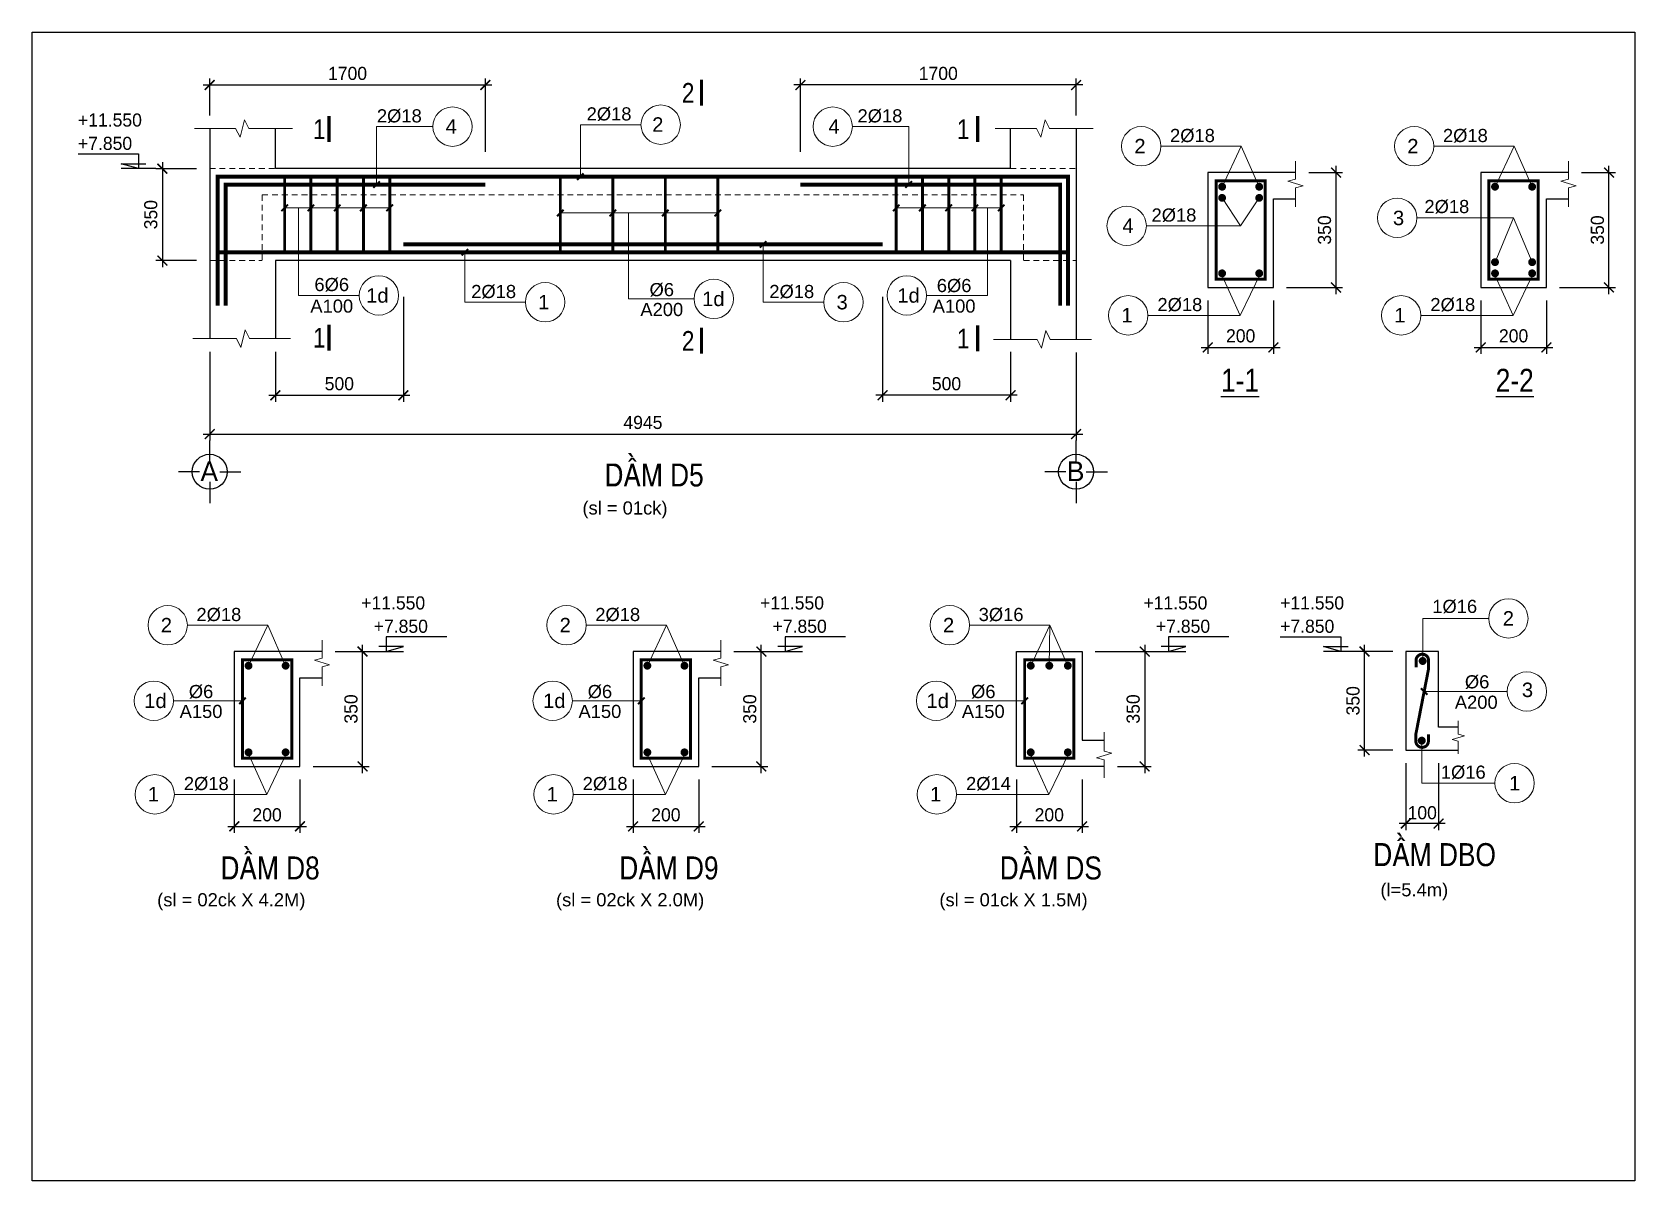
# Model space of a CAD drawing. Header units: millimetres. Extents: x -559287 to -299624, y 2351330 to 2655682.
# Drawn here: x -479431 to -455010, y 2451783 to 2469281 of the extents above; entities that cross this region are included whole.
import ezdxf
from ezdxf.enums import TextEntityAlignment as Align

# ---------------------------------------------------------------- set-up
doc = ezdxf.new("R2010")
doc.units = ezdxf.units.MM
doc.header["$LTSCALE"] = 10
doc.linetypes.add('HIDDEN', pattern=[0.3, 0.175, -0.125])
doc.linetypes.add('HIDDENX2', pattern=[0.75, 0.5, -0.25])
doc.layers.get('0').update_dxf_attribs({"lineweight": 20})
doc.layers.get('Defpoints').update_dxf_attribs({"lineweight": 20})
for name, color, linetype, lineweight in [('Dim', 251, 'Continuous', 15), ('Net khuat', 76, 'HIDDENX2', 15), ('Net manh', 8, 'Continuous', 13), ('Net thay', 4, 'Continuous', 25), ('Text', 54, 'Continuous', 25), ('Thep dai', 2, 'Continuous', 50), ('Thep doc', 140, 'Continuous', 60), ('Tuong', 1, 'Continuous', 30)]:
    doc.layers.add(name, color=color, linetype=linetype, lineweight=lineweight)
doc.layers.add('ththep', color=3, linetype='Continuous')
doc.styles.add('HELVE', font='VHAVAN.TTF', dxfattribs={"height": 800})
doc.styles.add('IN-NHO', font='VHELVEN.TTF', dxfattribs={"height": 200})
doc.styles.add('NGHIA5', font='arial_0.ttf', dxfattribs={"height": 180})
doc.styles.get("Standard").update_dxf_attribs({"font": 'nghia5.shx', "height": 200})
doc.styles.add('STYLE1-S1', font='VHARIALN.TTF')
doc.dimstyles.new('dim20', dxfattribs={"dimscale": 100, "dimtxt": 200, "dimasz": 1.5, "dimexe": 1, "dimexo": 2, "dimgap": 0.75, "dimtad": 1, "dimdec": 0, "dimlfac": 0.2, "dimzin": 0, "dimdsep": 46, "dimtxsty": 'Standard', "dimblk1": 'ARCHTICK', "dimblk2": 'ARCHTICK', "dimsah": 1, "dimcen": 0.09, "dimdle": 1, "dimclrd": 256, "dimclre": 256, "dimclrt": 54, "dimadec": 0, "dimazin": 0, "dimtfac": 1, "dimtdec": 0, "dimtofl": 0, "dimtmove": 2, "dimatfit": 3, "dimfxl": 0, "dimtolj": 1, "dimtzin": 0, "dimarcsym": 0})
doc.dimstyles.new('dim25', dxfattribs={"dimscale": 100, "dimtxt": 200, "dimasz": 1.5, "dimexe": 1, "dimexo": 2, "dimgap": 0.75, "dimtad": 1, "dimdec": 0, "dimlfac": 0.25, "dimzin": 0, "dimdsep": 46, "dimtxsty": 'Standard', "dimblk1": 'ARCHTICK', "dimblk2": 'ARCHTICK', "dimsah": 1, "dimcen": 0.09, "dimdle": 1, "dimclrd": 256, "dimclre": 256, "dimclrt": 54, "dimadec": 0, "dimazin": 0, "dimtfac": 1, "dimtdec": 0, "dimtofl": 0, "dimtmove": 2, "dimatfit": 3, "dimfxl": 0, "dimtolj": 1, "dimtzin": 0, "dimarcsym": 0})

# ---------------------------------------------------------------- blocks, each defined once
blk = doc.blocks.new('_ARCHTICK')
at = {"color": 0, "linetype": 'ByBlock', "const_width": 0.15}
blk.add_lwpolyline([(-0.5, -0.5), (0.5, 0.5)], dxfattribs=at)
blk = doc.blocks.new('*D397')
at = {"layer": 'Defpoints', "color": 0, "ltscale": 10, "transparency": 16777216}
for p in [(-476724, 2464612), (-463524, 2464600), (-463524, 2463159)]:
    blk.add_point(p, dxfattribs=at)
at = {"layer": 'Dim', "lineweight": -2, "ltscale": 10, "transparency": 16777216}
for p, q in [((-476724, 2464412), (-476724, 2463059)), ((-463524, 2464400), (-463524, 2463059)), ((-476824, 2463159), (-463424, 2463159))]:
    blk.add_line(p, q, dxfattribs=at)
at = {"layer": 'Dim', "lineweight": -2, "ltscale": 10, "transparency": 16777216, "xscale": 150, "yscale": 150, "zscale": 150, "rotation": 180}
blk.add_blockref('_ARCHTICK', (-476724, 2463159), dxfattribs=at)
at = {"layer": 'Dim', "lineweight": -2, "ltscale": 10, "transparency": 16777216, "xscale": 150, "yscale": 150, "zscale": 150}
blk.add_blockref('_ARCHTICK', (-463524, 2463159), dxfattribs=at)
at = {"layer": 'Dim', "color": 54, "ltscale": 10, "transparency": 16777216, "insert": (-470124, 2463334), "char_height": 200, "attachment_point": 5}
blk.add_mtext('\\A1;4945', dxfattribs=at)
blk = doc.blocks.new('*D398')
at = {"layer": 'Defpoints', "color": 0, "ltscale": 3, "transparency": 16777216}
for p in [(-467724, 2468475), (-463524, 2467812), (-467724, 2467258)]:
    blk.add_point(p, dxfattribs=at)
at = {"layer": 'Dim', "lineweight": -2, "ltscale": 3, "transparency": 16777216}
for p, q in [((-463424, 2468475), (-467824, 2468475)), ((-467724, 2467458), (-467724, 2468575)), ((-463524, 2468012), (-463524, 2468575))]:
    blk.add_line(p, q, dxfattribs=at)
at = {"layer": 'Dim', "lineweight": -2, "ltscale": 3, "transparency": 16777216, "xscale": 150, "yscale": 150, "zscale": 150, "rotation": 180}
blk.add_blockref('_ARCHTICK', (-467724, 2468475), dxfattribs=at)
at = {"layer": 'Dim', "lineweight": -2, "ltscale": 3, "transparency": 16777216, "xscale": 150, "yscale": 150, "zscale": 150}
blk.add_blockref('_ARCHTICK', (-463524, 2468475), dxfattribs=at)
at = {"layer": 'Dim', "color": 54, "ltscale": 3, "transparency": 16777216, "insert": (-465624, 2468650), "char_height": 200, "attachment_point": 5}
blk.add_mtext('\\A1;1700', dxfattribs=at)
blk = doc.blocks.new('*D399')
at = {"layer": 'Defpoints', "color": 0, "ltscale": 10, "transparency": 16777216}
for p in [(-473774, 2465449), (-475724, 2464612), (-473774, 2463749)]:
    blk.add_point(p, dxfattribs=at)
at = {"layer": 'Dim', "lineweight": -2, "ltscale": 10, "transparency": 16777216}
for p, q in [((-473774, 2465249), (-473774, 2463649)), ((-475724, 2464412), (-475724, 2463649)), ((-475824, 2463749), (-473674, 2463749))]:
    blk.add_line(p, q, dxfattribs=at)
at = {"layer": 'Dim', "lineweight": -2, "ltscale": 10, "transparency": 16777216, "xscale": 150, "yscale": 150, "zscale": 150, "rotation": 180}
blk.add_blockref('_ARCHTICK', (-475724, 2463749), dxfattribs=at)
at = {"layer": 'Dim', "lineweight": -2, "ltscale": 10, "transparency": 16777216, "xscale": 150, "yscale": 150, "zscale": 150}
blk.add_blockref('_ARCHTICK', (-473774, 2463749), dxfattribs=at)
at = {"layer": 'Dim', "color": 54, "ltscale": 10, "transparency": 16777216, "insert": (-474749, 2463924), "char_height": 200, "attachment_point": 5}
blk.add_mtext('\\A1;500', dxfattribs=at)
blk = doc.blocks.new('truc ngang-helve')
for points in [[(0, -4.8), (0, 0)], [(-2.33, -7.13), (-7.13, -7.13)], [(2.33, -7.13), (7.13, -7.13)], [(0, -9.45), (0, -14.26)]]:
    blk.add_lwpolyline(points)
blk.add_circle((0, -7.13), 4)
at = {"style": 'HELVE'}
blk.add_attdef('A', text='', height=4.5, dxfattribs=at).set_placement((0.03, -7.01), align=Align.MIDDLE_CENTER)
blk = doc.blocks.new('*D400')
at = {"layer": 'Defpoints', "color": 0, "ltscale": 10, "transparency": 16777216}
for p in [(-466474, 2465449), (-464524, 2464612), (-466474, 2463749)]:
    blk.add_point(p, dxfattribs=at)
at = {"layer": 'Dim', "lineweight": -2, "ltscale": 10, "transparency": 16777216}
for p, q in [((-466474, 2465249), (-466474, 2463649)), ((-464524, 2464412), (-464524, 2463649)), ((-464424, 2463749), (-466574, 2463749))]:
    blk.add_line(p, q, dxfattribs=at)
at = {"layer": 'Dim', "lineweight": -2, "ltscale": 10, "transparency": 16777216, "xscale": 150, "yscale": 150, "zscale": 150, "rotation": 180}
blk.add_blockref('_ARCHTICK', (-466474, 2463749), dxfattribs=at)
at = {"layer": 'Dim', "lineweight": -2, "ltscale": 10, "transparency": 16777216, "xscale": 150, "yscale": 150, "zscale": 150}
blk.add_blockref('_ARCHTICK', (-464524, 2463749), dxfattribs=at)
at = {"layer": 'Dim', "color": 54, "ltscale": 10, "transparency": 16777216, "insert": (-465499, 2463924), "char_height": 200, "attachment_point": 5}
blk.add_mtext('\\A1;500', dxfattribs=at)
blk = doc.blocks.new('*D401')
at = {"layer": 'Defpoints', "color": 0, "ltscale": 3, "transparency": 16777216}
for p in [(-476724, 2467200), (-477446, 2465800), (-476724, 2465800)]:
    blk.add_point(p, dxfattribs=at)
at = {"layer": 'Dim', "lineweight": -2, "ltscale": 3, "transparency": 16777216}
for p, q in [((-477446, 2467300), (-477446, 2465700)), ((-476924, 2467200), (-477546, 2467200)), ((-476924, 2465800), (-477546, 2465800))]:
    blk.add_line(p, q, dxfattribs=at)
at = {"layer": 'Dim', "lineweight": -2, "ltscale": 3, "transparency": 16777216, "xscale": 150, "yscale": 150, "zscale": 150}
for p, rotation in [((-477446, 2467200), 90), ((-477446, 2465800), 270)]:
    blk.add_blockref('_ARCHTICK', p, dxfattribs=dict(at, rotation=rotation))
at = {"layer": 'Dim', "color": 54, "ltscale": 3, "transparency": 16777216, "insert": (-477621, 2466500), "char_height": 200, "attachment_point": 5, "rotation": 90}
blk.add_mtext('\\A1;350', dxfattribs=at)
blk = doc.blocks.new('*D402')
at = {"layer": 'Defpoints', "color": 0, "ltscale": 3, "transparency": 16777216}
for p in [(-472524, 2468475), (-476724, 2467812), (-472524, 2467258)]:
    blk.add_point(p, dxfattribs=at)
at = {"layer": 'Dim', "lineweight": -2, "ltscale": 3, "transparency": 16777216}
for p, q in [((-476824, 2468475), (-472424, 2468475)), ((-476724, 2468012), (-476724, 2468575)), ((-472524, 2467458), (-472524, 2468575))]:
    blk.add_line(p, q, dxfattribs=at)
at = {"layer": 'Dim', "lineweight": -2, "ltscale": 3, "transparency": 16777216, "xscale": 150, "yscale": 150, "zscale": 150, "rotation": 180}
blk.add_blockref('_ARCHTICK', (-476724, 2468475), dxfattribs=at)
at = {"layer": 'Dim', "lineweight": -2, "ltscale": 3, "transparency": 16777216, "xscale": 150, "yscale": 150, "zscale": 150}
blk.add_blockref('_ARCHTICK', (-472524, 2468475), dxfattribs=at)
at = {"layer": 'Dim', "color": 54, "ltscale": 3, "transparency": 16777216, "insert": (-474624, 2468650), "char_height": 200, "attachment_point": 5}
blk.add_mtext('\\A1;1700', dxfattribs=at)
blk = doc.blocks.new('*D403')
at = {"layer": 'Defpoints', "color": 0, "transparency": 16777216}
for p in [(-461517, 2465391), (-460517, 2465391), (-460517, 2464478)]:
    blk.add_point(p, dxfattribs=at)
at = {"layer": 'Dim', "lineweight": -2, "transparency": 16777216}
for p, q in [((-461517, 2465191), (-461517, 2464378)), ((-460517, 2465191), (-460517, 2464378)), ((-461617, 2464478), (-460417, 2464478))]:
    blk.add_line(p, q, dxfattribs=at)
at = {"layer": 'Dim', "lineweight": -2, "transparency": 16777216, "xscale": 150, "yscale": 150, "zscale": 150, "rotation": 180}
blk.add_blockref('_ARCHTICK', (-461517, 2464478), dxfattribs=at)
at = {"layer": 'Dim', "lineweight": -2, "transparency": 16777216, "xscale": 150, "yscale": 150, "zscale": 150}
blk.add_blockref('_ARCHTICK', (-460517, 2464478), dxfattribs=at)
at = {"layer": 'Dim', "color": 54, "transparency": 16777216, "insert": (-461017, 2464653), "char_height": 200, "attachment_point": 5}
blk.add_mtext('\\A1;200', dxfattribs=at)
blk = doc.blocks.new('*D404')
at = {"layer": 'Defpoints', "color": 0, "transparency": 16777216}
for p in [(-460180, 2467141), (-459564, 2467141), (-460517, 2465391)]:
    blk.add_point(p, dxfattribs=at)
at = {"layer": 'Dim', "lineweight": -2, "transparency": 16777216}
for p, q in [((-459564, 2465291), (-459564, 2467241)), ((-459980, 2467141), (-459464, 2467141)), ((-460317, 2465391), (-459464, 2465391))]:
    blk.add_line(p, q, dxfattribs=at)
at = {"layer": 'Dim', "lineweight": -2, "transparency": 16777216, "xscale": 150, "yscale": 150, "zscale": 150}
for p, rotation in [((-459564, 2467141), 90), ((-459564, 2465391), 270)]:
    blk.add_blockref('_ARCHTICK', p, dxfattribs=dict(at, rotation=rotation))
at = {"layer": 'Dim', "color": 54, "transparency": 16777216, "insert": (-459739, 2466266), "char_height": 200, "attachment_point": 5, "rotation": 90}
blk.add_mtext('\\A1;350', dxfattribs=at)
blk = doc.blocks.new('*D405')
at = {"layer": 'Defpoints', "color": 0, "transparency": 16777216}
for p in [(-457359, 2465391), (-456359, 2465391), (-456359, 2464478)]:
    blk.add_point(p, dxfattribs=at)
at = {"layer": 'Dim', "lineweight": -2, "transparency": 16777216}
for p, q in [((-457359, 2465191), (-457359, 2464378)), ((-456359, 2465191), (-456359, 2464378)), ((-457459, 2464478), (-456259, 2464478))]:
    blk.add_line(p, q, dxfattribs=at)
at = {"layer": 'Dim', "lineweight": -2, "transparency": 16777216, "xscale": 150, "yscale": 150, "zscale": 150, "rotation": 180}
blk.add_blockref('_ARCHTICK', (-457359, 2464478), dxfattribs=at)
at = {"layer": 'Dim', "lineweight": -2, "transparency": 16777216, "xscale": 150, "yscale": 150, "zscale": 150}
blk.add_blockref('_ARCHTICK', (-456359, 2464478), dxfattribs=at)
at = {"layer": 'Dim', "color": 54, "transparency": 16777216, "insert": (-456859, 2464653), "char_height": 200, "attachment_point": 5}
blk.add_mtext('\\A1;200', dxfattribs=at)
blk = doc.blocks.new('*D406')
at = {"layer": 'Defpoints', "color": 0, "transparency": 16777216}
for p in [(-456022, 2467141), (-455406, 2467141), (-456359, 2465391)]:
    blk.add_point(p, dxfattribs=at)
at = {"layer": 'Dim', "lineweight": -2, "transparency": 16777216}
for p, q in [((-455406, 2465291), (-455406, 2467241)), ((-455822, 2467141), (-455306, 2467141)), ((-456159, 2465391), (-455306, 2465391))]:
    blk.add_line(p, q, dxfattribs=at)
at = {"layer": 'Dim', "lineweight": -2, "transparency": 16777216, "xscale": 150, "yscale": 150, "zscale": 150}
for p, rotation in [((-455406, 2467141), 90), ((-455406, 2465391), 270)]:
    blk.add_blockref('_ARCHTICK', p, dxfattribs=dict(at, rotation=rotation))
at = {"layer": 'Dim', "color": 54, "transparency": 16777216, "insert": (-455581, 2466266), "char_height": 200, "attachment_point": 5, "rotation": 90}
blk.add_mtext('\\A1;350', dxfattribs=at)
blk = doc.blocks.new('*D324')
at = {"layer": 'Defpoints', "color": 0, "transparency": 16777216}
for p in [(-476350, 2458096), (-475350, 2458096), (-475350, 2457183)]:
    blk.add_point(p, dxfattribs=at)
at = {"layer": 'Dim', "lineweight": -2, "transparency": 16777216}
for p, q in [((-476350, 2457896), (-476350, 2457083)), ((-475350, 2457896), (-475350, 2457083)), ((-476450, 2457183), (-475250, 2457183))]:
    blk.add_line(p, q, dxfattribs=at)
at = {"layer": 'Dim', "lineweight": -2, "transparency": 16777216, "xscale": 150, "yscale": 150, "zscale": 150, "rotation": 180}
blk.add_blockref('_ARCHTICK', (-476350, 2457183), dxfattribs=at)
at = {"layer": 'Dim', "lineweight": -2, "transparency": 16777216, "xscale": 150, "yscale": 150, "zscale": 150}
blk.add_blockref('_ARCHTICK', (-475350, 2457183), dxfattribs=at)
at = {"layer": 'Dim', "color": 54, "transparency": 16777216, "insert": (-475850, 2457358), "char_height": 200, "attachment_point": 5}
blk.add_mtext('\\A1;200', dxfattribs=at)
blk = doc.blocks.new('*D325')
at = {"layer": 'Defpoints', "color": 0, "transparency": 16777216}
for p in [(-475013, 2459846), (-474396, 2459846), (-475350, 2458096)]:
    blk.add_point(p, dxfattribs=at)
at = {"layer": 'Dim', "lineweight": -2, "transparency": 16777216}
for p, q in [((-474396, 2457996), (-474396, 2459946)), ((-474813, 2459846), (-474296, 2459846)), ((-475150, 2458096), (-474296, 2458096))]:
    blk.add_line(p, q, dxfattribs=at)
at = {"layer": 'Dim', "lineweight": -2, "transparency": 16777216, "xscale": 150, "yscale": 150, "zscale": 150}
for p, rotation in [((-474396, 2459846), 90), ((-474396, 2458096), 270)]:
    blk.add_blockref('_ARCHTICK', p, dxfattribs=dict(at, rotation=rotation))
at = {"layer": 'Dim', "color": 54, "transparency": 16777216, "insert": (-474571, 2458971), "char_height": 200, "attachment_point": 5, "rotation": 90}
blk.add_mtext('\\A1;350', dxfattribs=at)
blk = doc.blocks.new('*D326')
at = {"layer": 'Defpoints', "color": 0, "transparency": 16777216}
for p in [(-470274, 2458096), (-469274, 2458096), (-469274, 2457183)]:
    blk.add_point(p, dxfattribs=at)
at = {"layer": 'Dim', "lineweight": -2, "transparency": 16777216}
for p, q in [((-470274, 2457896), (-470274, 2457083)), ((-469274, 2457896), (-469274, 2457083)), ((-470374, 2457183), (-469174, 2457183))]:
    blk.add_line(p, q, dxfattribs=at)
at = {"layer": 'Dim', "lineweight": -2, "transparency": 16777216, "xscale": 150, "yscale": 150, "zscale": 150, "rotation": 180}
blk.add_blockref('_ARCHTICK', (-470274, 2457183), dxfattribs=at)
at = {"layer": 'Dim', "lineweight": -2, "transparency": 16777216, "xscale": 150, "yscale": 150, "zscale": 150}
blk.add_blockref('_ARCHTICK', (-469274, 2457183), dxfattribs=at)
at = {"layer": 'Dim', "color": 54, "transparency": 16777216, "insert": (-469774, 2457358), "char_height": 200, "attachment_point": 5}
blk.add_mtext('\\A1;200', dxfattribs=at)
blk = doc.blocks.new('*D327')
at = {"layer": 'Defpoints', "color": 0, "transparency": 16777216}
for p in [(-468937, 2459846), (-468320, 2459846), (-469274, 2458096)]:
    blk.add_point(p, dxfattribs=at)
at = {"layer": 'Dim', "lineweight": -2, "transparency": 16777216}
for p, q in [((-468320, 2457996), (-468320, 2459946)), ((-468737, 2459846), (-468220, 2459846)), ((-469074, 2458096), (-468220, 2458096))]:
    blk.add_line(p, q, dxfattribs=at)
at = {"layer": 'Dim', "lineweight": -2, "transparency": 16777216, "xscale": 150, "yscale": 150, "zscale": 150}
for p, rotation in [((-468320, 2459846), 90), ((-468320, 2458096), 270)]:
    blk.add_blockref('_ARCHTICK', p, dxfattribs=dict(at, rotation=rotation))
at = {"layer": 'Dim', "color": 54, "transparency": 16777216, "insert": (-468495, 2458971), "char_height": 200, "attachment_point": 5, "rotation": 90}
blk.add_mtext('\\A1;350', dxfattribs=at)
blk = doc.blocks.new('*D328')
at = {"layer": 'Defpoints', "color": 0, "transparency": 16777216}
for p in [(-464433, 2458096), (-463433, 2458096), (-463433, 2457183)]:
    blk.add_point(p, dxfattribs=at)
at = {"layer": 'Dim', "lineweight": -2, "transparency": 16777216}
for p, q in [((-464433, 2457896), (-464433, 2457083)), ((-463433, 2457896), (-463433, 2457083)), ((-464533, 2457183), (-463333, 2457183))]:
    blk.add_line(p, q, dxfattribs=at)
at = {"layer": 'Dim', "lineweight": -2, "transparency": 16777216, "xscale": 150, "yscale": 150, "zscale": 150, "rotation": 180}
blk.add_blockref('_ARCHTICK', (-464433, 2457183), dxfattribs=at)
at = {"layer": 'Dim', "lineweight": -2, "transparency": 16777216, "xscale": 150, "yscale": 150, "zscale": 150}
blk.add_blockref('_ARCHTICK', (-463433, 2457183), dxfattribs=at)
at = {"layer": 'Dim', "color": 54, "transparency": 16777216, "insert": (-463933, 2457358), "char_height": 200, "attachment_point": 5}
blk.add_mtext('\\A1;200', dxfattribs=at)
blk = doc.blocks.new('*D329')
at = {"layer": 'Defpoints', "color": 0, "transparency": 16777216}
for p in [(-463433, 2459846), (-463096, 2458096), (-462479, 2458096)]:
    blk.add_point(p, dxfattribs=at)
at = {"layer": 'Dim', "lineweight": -2, "transparency": 16777216}
for p, q in [((-462479, 2459946), (-462479, 2457996)), ((-463233, 2459846), (-462379, 2459846)), ((-462896, 2458096), (-462379, 2458096))]:
    blk.add_line(p, q, dxfattribs=at)
at = {"layer": 'Dim', "lineweight": -2, "transparency": 16777216, "xscale": 150, "yscale": 150, "zscale": 150}
for p, rotation in [((-462479, 2459846), 90), ((-462479, 2458096), 270)]:
    blk.add_blockref('_ARCHTICK', p, dxfattribs=dict(at, rotation=rotation))
at = {"layer": 'Dim', "color": 54, "transparency": 16777216, "insert": (-462654, 2458971), "char_height": 200, "attachment_point": 5, "rotation": 90}
blk.add_mtext('\\A1;350', dxfattribs=at)
blk = doc.blocks.new('*D330')
at = {"layer": 'Defpoints', "color": 0, "transparency": 16777216}
for p in [(-459130, 2459846), (-458501, 2459846), (-458501, 2458346)]:
    blk.add_point(p, dxfattribs=at)
at = {"layer": 'Dim', "lineweight": -2, "transparency": 16777216}
for p, q in [((-459130, 2458246), (-459130, 2459946)), ((-458701, 2459846), (-459230, 2459846)), ((-458701, 2458346), (-459230, 2458346))]:
    blk.add_line(p, q, dxfattribs=at)
at = {"layer": 'Dim', "lineweight": -2, "transparency": 16777216, "xscale": 150, "yscale": 150, "zscale": 150}
for p, rotation in [((-459130, 2459846), 90), ((-459130, 2458346), 270)]:
    blk.add_blockref('_ARCHTICK', p, dxfattribs=dict(at, rotation=rotation))
at = {"layer": 'Dim', "color": 54, "transparency": 16777216, "insert": (-459305, 2459096), "char_height": 200, "attachment_point": 5, "rotation": 90}
blk.add_mtext('\\A1;350', dxfattribs=at)
blk = doc.blocks.new('*D331')
at = {"layer": 'Defpoints', "color": 0, "transparency": 16777216}
for p in [(-458501, 2458346), (-458001, 2458346), (-458501, 2457227)]:
    blk.add_point(p, dxfattribs=at)
at = {"layer": 'Dim', "lineweight": -2, "transparency": 16777216}
for p, q in [((-458501, 2458146), (-458501, 2457127)), ((-458001, 2458146), (-458001, 2457127)), ((-457901, 2457227), (-458601, 2457227))]:
    blk.add_line(p, q, dxfattribs=at)
at = {"layer": 'Dim', "lineweight": -2, "transparency": 16777216, "xscale": 150, "yscale": 150, "zscale": 150, "rotation": 180}
blk.add_blockref('_ARCHTICK', (-458501, 2457227), dxfattribs=at)
at = {"layer": 'Dim', "lineweight": -2, "transparency": 16777216, "xscale": 150, "yscale": 150, "zscale": 150}
blk.add_blockref('_ARCHTICK', (-458001, 2457227), dxfattribs=at)
at = {"layer": 'Dim', "color": 54, "transparency": 16777216, "insert": (-458251, 2457390), "char_height": 200, "attachment_point": 5}
blk.add_mtext('\\A1;100', dxfattribs=at)
blk = doc.blocks.new('A$C17747A8B')
blk.add_line((0, 0), (525, 0))
blk.add_lwpolyline([(1183, 225), (263, 225), (263, 0), (525, 75), (150, 75)])
at = {"layer": 'Text'}
blk.add_attdef('+3.900', (183, 286), '', height=180, dxfattribs=at)

msp = doc.modelspace()

# ---------------------------------------------------------------- linework, layer by layer
at = {"layer": 'Net khuat', "linetype": 'HIDDEN', "ltscale": 50}
for p, q in [((-476723.8, 2467200.4), (-475723.8, 2467200.4)), ((-464523.8, 2467200.4), (-463523.9, 2467200.4)), ((-475923.9, 2466800.4), (-464323.7, 2466800.4)), ((-475923.9, 2466800.4), (-475923.9, 2465800.4)), ((-464323.7, 2466800.4), (-464323.7, 2465800.4)), ((-476723.8, 2465800.4), (-475923.9, 2465800.4)), ((-464323.7, 2465800.4), (-463523.7, 2465800.4))]:
    msp.add_line(p, q, dxfattribs=at)
at = {"layer": 'Net manh'}
for p, q in [((-473982.1, 2466603.1), (-475582.1, 2466603.1)), ((-468982.4, 2466525.8), (-471382.4, 2466525.8)), ((-464665.5, 2466603.1), (-466265.5, 2466603.1))]:
    msp.add_line(p, q, dxfattribs=at)
for points in [[(-475463.9, 2467812.2), (-476129.1, 2467812.2), (-476196.3, 2467946.3), (-476261.8, 2467678.1), (-476329.1, 2467812.2), (-476956.5, 2467812.2)], [(-474182.8, 2466958.6), (-474182.8, 2467840.5), (-473325.1, 2467840.5)], [(-471077.4, 2467078.6), (-471077.4, 2467870.5), (-470153.4, 2467870.5)], [(-466074.9, 2466958.6), (-466074.9, 2467840.5), (-466932.7, 2467840.5)], [(-463263.9, 2467812.2), (-463929.1, 2467812.2), (-463996.3, 2467946.3), (-464061.8, 2467678.1), (-464129.1, 2467812.2), (-464756.5, 2467812.2)], [(-460734.5, 2466925.4), (-461007.6, 2467541.3), (-462231.5, 2467541.3)], [(-461299.9, 2466925.4), (-461007.6, 2467541.3), (-462231.5, 2467541.3)], [(-456576.5, 2466925.4), (-456849.7, 2467541.3), (-458073.5, 2467541.3)], [(-457141.9, 2466925.4), (-456849.7, 2467541.3), (-458073.5, 2467541.3)], [(-461299.9, 2466755.4), (-461017.2, 2466329.7), (-462453.7, 2466329.7)], [(-460734.5, 2466755.4), (-461017.2, 2466329.7), (-462453.7, 2466329.7)], [(-475371, 2466603.1), (-475371, 2465269.3), (-474445.7, 2465269.3)], [(-470342.8, 2466525.8), (-470342.8, 2465217.2), (-469344.6, 2465217.2)], [(-464876.6, 2466603.1), (-464876.6, 2465269.3), (-465801.9, 2465269.3)], [(-457141.9, 2465776.1), (-456859.2, 2466451.8), (-458331.4, 2466451.8)], [(-456576.5, 2465776.1), (-456859.2, 2466451.8), (-458331.4, 2466451.8)], [(-468293.9, 2466047.4), (-468293.9, 2465165.4), (-467368.9, 2465165.4)], [(-472835.7, 2465927.4), (-472835.7, 2465165.4), (-471914.4, 2465165.4)], [(-461317.3, 2465615.8), (-461022.3, 2464966.3), (-462429.3, 2464966.3)], [(-460711.4, 2465615.1), (-461022.3, 2464966.3), (-462429.3, 2464966.3)], [(-457159.3, 2465615.8), (-456864.3, 2464966.3), (-458271.3, 2464966.3)], [(-456553.4, 2465615.1), (-456864.3, 2464966.3), (-458271.3, 2464966.3)], [(-476983.7, 2464612.4), (-476318.6, 2464612.4), (-476251.4, 2464478.3), (-476185.8, 2464746.5), (-476118.6, 2464612.4), (-475491.2, 2464612.4)], [(-464783.7, 2464600.4), (-464118.6, 2464600.4), (-464051.4, 2464466.3), (-463985.8, 2464734.5), (-463918.6, 2464600.4), (-463291.2, 2464600.4)], [(-475567.5, 2459630.1), (-475840.6, 2460246.1), (-477064.4, 2460246.1)], [(-476132.8, 2459630.1), (-475840.6, 2460246.1), (-477064.4, 2460246.1)], [(-469491, 2459630.1), (-469764.1, 2460246.1), (-470987.9, 2460246.1)], [(-470056.4, 2459630.1), (-469764.1, 2460246.1), (-470987.9, 2460246.1)], [(-463650.2, 2459630.1), (-463923.3, 2460246.1), (-465147.1, 2460246.1)], [(-464215.5, 2459630.1), (-463923.3, 2460246.1), (-465147.1, 2460246.1)], [(-463932.8, 2459630.1), (-463923.3, 2460246.1), (-465147.1, 2460246.1)], [(-458243.9, 2459702.3), (-458243.9, 2460351.2), (-457238.5, 2460351.2)], [(-458221.5, 2459237.4), (-456956.6, 2459237.4)], [(-476225.1, 2459095.5), (-477275.2, 2459095.5)], [(-470148.7, 2459095.5), (-471198.8, 2459095.5)], [(-464307.8, 2459095.5), (-465357.9, 2459095.5)], [(-458258.2, 2458488.7), (-458258.2, 2457839.8), (-457143.6, 2457839.8)], [(-476150.3, 2458320.5), (-475855.3, 2457671.1), (-477262.3, 2457671.1)], [(-475544.4, 2458319.8), (-475855.3, 2457671.1), (-477262.3, 2457671.1)], [(-470073.8, 2458320.5), (-469778.8, 2457671.1), (-471185.8, 2457671.1)], [(-469467.9, 2458319.8), (-469778.8, 2457671.1), (-471185.8, 2457671.1)], [(-464233, 2458320.5), (-463938, 2457671.1), (-465345, 2457671.1)], [(-463627.1, 2458319.8), (-463938, 2457671.1), (-465345, 2457671.1)]]:
    msp.add_lwpolyline(points, dxfattribs=at)
at = {"layer": 'Net manh', "ltscale": 3}
for points in [[(-460180.4, 2466619.8), (-460180.4, 2466907.9), (-460064.5, 2466939), (-460296.3, 2467008.9), (-460180.4, 2467039.9), (-460180.4, 2467313.8)], [(-456022.4, 2466619.8), (-456022.4, 2466907.9), (-455906.5, 2466939), (-456138.4, 2467008.9), (-456022.4, 2467039.9), (-456022.4, 2467313.8)], [(-475013.4, 2459324.6), (-475013.4, 2459612.7), (-474897.5, 2459643.7), (-475129.3, 2459713.6), (-475013.4, 2459744.7), (-475013.4, 2460018.6)], [(-468936.9, 2459324.6), (-468936.9, 2459612.7), (-468821, 2459643.7), (-469052.8, 2459713.6), (-468936.9, 2459744.7), (-468936.9, 2460018.6)], [(-457701.2, 2458792.2), (-457701.2, 2458585.6), (-457608.4, 2458560.8), (-457793.9, 2458504.9), (-457701.2, 2458480), (-457701.2, 2458287.1)], [(-463096.1, 2458616.4), (-463096.1, 2458328.4), (-462980.2, 2458297.3), (-463212, 2458227.4), (-463096.1, 2458196.4), (-463096.1, 2457922.4)]]:
    msp.add_lwpolyline(points, dxfattribs=at)
at = {"layer": 'Net manh', "const_width": 30}
for points in [[(-474232.8, 2466908.6), (-474132.8, 2467008.6)], [(-471127.4, 2467028.6), (-471027.4, 2467128.6)], [(-466124.9, 2466908.6), (-466024.9, 2467008.6)], [(-475632.1, 2466553.1), (-475532.1, 2466653.1)], [(-475232.1, 2466553.1), (-475132.1, 2466653.1)], [(-474832.1, 2466553.1), (-474732.1, 2466653.1)], [(-474432.1, 2466553.1), (-474332.1, 2466653.1)], [(-474032.1, 2466553.1), (-473932.1, 2466653.1)], [(-471432.4, 2466475.8), (-471332.4, 2466575.8)], [(-470632.4, 2466475.8), (-470532.4, 2466575.8)], [(-469832.4, 2466475.8), (-469732.4, 2466575.8)], [(-469032.4, 2466475.8), (-468932.4, 2466575.8)], [(-466315.5, 2466553.1), (-466215.5, 2466653.1)], [(-465915.5, 2466553.1), (-465815.5, 2466653.1)], [(-465515.5, 2466553.1), (-465415.5, 2466653.1)], [(-465115.5, 2466553.1), (-465015.5, 2466653.1)], [(-464715.5, 2466553.1), (-464615.5, 2466653.1)], [(-468343.9, 2465997.4), (-468243.9, 2466097.4)], [(-472885.7, 2465877.4), (-472785.7, 2465977.4)], [(-458171.5, 2459187.4), (-458271.5, 2459287.4)], [(-476275.4, 2459045.3), (-476175.4, 2459145.3)], [(-470198.9, 2459045.3), (-470098.9, 2459145.3)], [(-464358.1, 2459045.3), (-464258.1, 2459145.3)]]:
    msp.add_lwpolyline(points, dxfattribs=at)
at = {"layer": 'Net manh'}
for centre in [(-473025.1, 2467840.5), (-469853.4, 2467870.5), (-467232.7, 2467840.5), (-462531.5, 2467541.3), (-458373.5, 2467541.3), (-458631.4, 2466451.8), (-462753.7, 2466329.7), (-474145.7, 2465269.3), (-466101.9, 2465269.3), (-471614.4, 2465165.4), (-469044.6, 2465217.2), (-467068.9, 2465165.4), (-462729.3, 2464966.3), (-458571.3, 2464966.3), (-456938.5, 2460351.2), (-477364.4, 2460246.1), (-471287.9, 2460246.1), (-465447.1, 2460246.1), (-456656.6, 2459237.4), (-477575.2, 2459095.5), (-471498.8, 2459095.5), (-465657.9, 2459095.5), (-477562.3, 2457671.1), (-471485.8, 2457671.1), (-465645, 2457671.1), (-456843.6, 2457839.8)]:
    msp.add_circle(centre, 300, dxfattribs=at)
at = {"layer": 'Net thay'}
for p, q in [((-476723.8, 2467812.2), (-476723.8, 2464612.4)), ((-475723.8, 2467200.4), (-475723.8, 2467812.2)), ((-464523.8, 2467200.4), (-464523.8, 2467812.2)), ((-463523.8, 2467812.2), (-463523.8, 2464600.4)), ((-475723.8, 2465800.4), (-475723.8, 2464612.4)), ((-464523.8, 2465800.4), (-464523.8, 2464600.4))]:
    msp.add_line(p, q, dxfattribs=at)
at = {"layer": 'Net thay', "ltscale": 10}
for p, q in [((-464523.8, 2467200.4), (-475723.8, 2467200.4)), ((-464523.8, 2465800.4), (-475723.8, 2465800.4))]:
    msp.add_line(p, q, dxfattribs=at)
for points in [[(-460180.4, 2467140.8), (-461517.2, 2467140.8), (-461517.2, 2465390.8), (-460517.2, 2465390.8), (-460517.2, 2466740.8), (-460180.4, 2466740.8)], [(-456022.4, 2467140.8), (-457359.2, 2467140.8), (-457359.2, 2465390.8), (-456359.2, 2465390.8), (-456359.2, 2466740.8), (-456022.4, 2466740.8)], [(-475013.4, 2459845.5), (-476350.1, 2459845.5), (-476350.1, 2458095.5), (-475350.1, 2458095.5), (-475350.1, 2459445.5), (-475013.4, 2459445.5)], [(-468936.9, 2459845.5), (-470273.7, 2459845.5), (-470273.7, 2458095.5), (-469273.7, 2458095.5), (-469273.7, 2459445.5), (-468936.9, 2459445.5)], [(-463096.1, 2458095.5), (-464432.8, 2458095.5), (-464432.8, 2459845.5), (-463432.8, 2459845.5), (-463432.8, 2458495.5), (-463096.1, 2458495.5)]]:
    msp.add_lwpolyline(points, dxfattribs=at)
at = {"layer": 'Net thay'}
for points in [[(-458501, 2459845.5), (-458501, 2459845.5), (-458501, 2458345.5), (-457701.2, 2458345.5)], [(-457701.2, 2458695.5), (-458001, 2458695.5), (-458001, 2459845.5), (-458501, 2459845.5)]]:
    msp.add_lwpolyline(points, dxfattribs=at)
at = {"layer": 'Text', "const_width": 50}
for points in [[(-469231.6, 2468556.3), (-469231.6, 2468159)], [(-474907.1, 2468003.7), (-474907.1, 2467606.4)], [(-465024.7, 2468003.7), (-465024.7, 2467606.4)], [(-474907.1, 2464826.2), (-474907.1, 2464429)], [(-469231.6, 2464778.1), (-469231.6, 2464380.8)], [(-465024.7, 2464814.2), (-465024.7, 2464417)]]:
    msp.add_lwpolyline(points, dxfattribs=at)
at = {"layer": 'Thep dai', "const_width": 45}
for points in [[(-475582.1, 2465927.6), (-475582.1, 2467078.6)], [(-475182.1, 2465927.6), (-475182.1, 2467078.6)], [(-474782.1, 2465927.6), (-474782.1, 2467078.6)], [(-474382.1, 2465927.6), (-474382.1, 2467078.6)], [(-473982.1, 2465927.6), (-473982.1, 2467078.6)], [(-471382.4, 2465927.6), (-471382.4, 2467078.6)], [(-470582.4, 2465927.6), (-470582.4, 2467078.6)], [(-469782.4, 2465927.6), (-469782.4, 2467078.6)], [(-468982.4, 2465927.6), (-468982.4, 2467078.6)], [(-466265.5, 2465927.6), (-466265.5, 2467078.6)], [(-465865.5, 2465927.6), (-465865.5, 2467078.6)], [(-465465.5, 2465927.6), (-465465.5, 2467078.6)], [(-465065.5, 2465927.6), (-465065.5, 2467078.6)], [(-464665.5, 2465927.6), (-464665.5, 2467078.6)], [(-461392.2, 2465515.8), (-460642.2, 2465515.8), (-460642.2, 2467015.8), (-461392.2, 2467015.8), (-461392.2, 2465515.8)], [(-457234.2, 2465515.8), (-456484.2, 2465515.8), (-456484.2, 2467015.8), (-457234.2, 2467015.8), (-457234.2, 2465515.8)], [(-476225.1, 2458220.5), (-475475.1, 2458220.5), (-475475.1, 2459720.5), (-476225.1, 2459720.5), (-476225.1, 2458220.5)], [(-470148.7, 2458220.5), (-469398.7, 2458220.5), (-469398.7, 2459720.5), (-470148.7, 2459720.5), (-470148.7, 2458220.5)], [(-464307.8, 2458220.5), (-463557.8, 2458220.5), (-463557.8, 2459720.5), (-464307.8, 2459720.5), (-464307.8, 2458220.5)], [(-458348.5, 2458481.8), (-458348.5, 2458585.2), (-458153.6, 2459586.7), (-458153.6, 2459709.3)]]:
    msp.add_lwpolyline(points, dxfattribs=at)
for points in [[(-458153.6, 2459709.3, 1), (-458345.4, 2459709.3), (-458345.4, 2459605.8)], [(-458348.5, 2458481.8, 1), (-458156.7, 2458481.8), (-458156.7, 2458585.2)]]:
    msp.add_lwpolyline(points, format="xyb", dxfattribs=at)
at = {"layer": 'Thep doc', "ltscale": 10, "const_width": 60}
for points in [[(-463645.7, 2465115.1), (-463645.7, 2467078.6), (-465285.1, 2467078.6), (-476602, 2467078.6), (-476602, 2465115.1)], [(-476480.1, 2465115.1), (-476480.1, 2466958.6), (-472523.8, 2466958.6)], [(-467723.8, 2466958.6), (-463767.5, 2466958.6), (-463767.5, 2465115.1)], [(-473774.1, 2466047.6), (-466473.6, 2466047.6)], [(-476602, 2465927.6), (-463645.7, 2465927.6)]]:
    msp.add_lwpolyline(points, dxfattribs=at)
at = {"layer": 'Thep doc'}
for points, const_width in [([(-461329.9, 2466925.4, 1), (-461269.9, 2466925.4, 1)], 60), ([(-460704.5, 2466925.4, -1), (-460764.5, 2466925.4, -1)], 60), ([(-457171.9, 2466925.4, 1), (-457111.9, 2466925.4, 1)], 60), ([(-456546.5, 2466925.4, -1), (-456606.5, 2466925.4, -1)], 60), ([(-461329.9, 2466755.4, 1), (-461269.9, 2466755.4, 1)], 60), ([(-460704.5, 2466755.4, -1), (-460764.5, 2466755.4, -1)], 60), ([(-457171.9, 2465776.1, -1), (-457111.9, 2465776.1, -1)], 60), ([(-456546.5, 2465776.1, 1), (-456606.5, 2465776.1, 1)], 60), ([(-461329.9, 2465606.1, -1), (-461269.9, 2465606.1, -1)], 60), ([(-460704.5, 2465606.1, 1), (-460764.5, 2465606.1, 1)], 60), ([(-457171.9, 2465606.1, -1), (-457111.9, 2465606.1, -1)], 60), ([(-456546.5, 2465606.1, 1), (-456606.5, 2465606.1, 1)], 60), ([(-476162.8, 2459630.1, 1), (-476102.8, 2459630.1, 1)], 60), ([(-475537.5, 2459630.1, -1), (-475597.5, 2459630.1, -1)], 60), ([(-470086.4, 2459630.1, 1), (-470026.4, 2459630.1, 1)], 60), ([(-469461, 2459630.1, -1), (-469521, 2459630.1, -1)], 60), ([(-464245.5, 2459630.1, 1), (-464185.5, 2459630.1, 1)], 60), ([(-463902.8, 2459630.1, -1), (-463962.8, 2459630.1, -1)], 60), ([(-463620.2, 2459630.1, -1), (-463680.2, 2459630.1, -1)], 60), ([(-458213.7, 2459702.3, 1), (-458274.2, 2459702.3, 1)], 60.5), ([(-458288.4, 2458488.7, 1), (-458227.9, 2458488.7, 1)], 60.5), ([(-476162.8, 2458310.9, -1), (-476102.8, 2458310.9, -1)], 60), ([(-475537.5, 2458310.9, 1), (-475597.5, 2458310.9, 1)], 60), ([(-470086.4, 2458310.9, -1), (-470026.4, 2458310.9, -1)], 60), ([(-469461, 2458310.9, 1), (-469521, 2458310.9, 1)], 60), ([(-464245.5, 2458310.9, -1), (-464185.5, 2458310.9, -1)], 60), ([(-463620.2, 2458310.9, 1), (-463680.2, 2458310.9, 1)], 60)]:
    msp.add_lwpolyline(points, format="xyb", close=True, dxfattribs=dict(at, const_width=const_width))
at = {"layer": 'ththep'}
msp.add_lwpolyline([(-479430.9, 2469280.9), (-455010.1, 2469280.9), (-455010.1, 2451783), (-479430.9, 2451783)], close=True, dxfattribs=at)
at = {"layer": 'Tuong'}
msp.add_line((-458001, 2459845.5), (-458001, 2459845.5), dxfattribs=at)

# ---------------------------------------------------------------- block references
at = {"layer": 'Net thay'}
ref = msp.add_blockref('A$C17747A8B', (-477545.7, 2467200.4), dxfattribs=dict(at, xscale=-1))
ref.add_attrib('+3.900', '+11.550', (-478731.4, 2467841.4), dxfattribs={"layer": 'Text', "height": 200})
ref = msp.add_blockref('A$C17747A8B', (-477545.7, 2467200.4), dxfattribs=dict(at, xscale=-1))
ref.add_attrib('+3.900', '+7.850', (-478731.4, 2467485.9), dxfattribs={"layer": 'Text', "height": 200})
ref = msp.add_blockref('truc ngang-helve', (-476723.8, 2463058.6), dxfattribs=dict(at, xscale=66.66666666662786, yscale=66.66666666651145, zscale=66.66666666666667))
ref.add_attrib('A', 'A', dxfattribs={"layer": 'Text', "height": 300, "style": 'HELVE'}).set_placement((-476731.1, 2462591.4), align=Align.MIDDLE_CENTER)
ref = msp.add_blockref('truc ngang-helve', (-463523.8, 2463058.6), dxfattribs=dict(at, xscale=66.66666666662786, yscale=66.66666666651145, zscale=66.66666666666667))
ref.add_attrib('A', 'b', dxfattribs={"layer": 'Text', "height": 300, "style": 'HELVE'}).set_placement((-463531.1, 2462591.4), align=Align.MIDDLE_CENTER)
ref = msp.add_blockref('A$C17747A8B', (-474296.5, 2459845.5), dxfattribs=at)
ref.add_attrib('+3.900', '+11.550', (-474415.5, 2460486.5), dxfattribs={"layer": 'Text', "height": 200})
ref = msp.add_blockref('A$C17747A8B', (-468220, 2459845.5), dxfattribs=at)
ref.add_attrib('+3.900', '+11.550', (-468339.1, 2460486.5), dxfattribs={"layer": 'Text', "height": 200})
ref = msp.add_blockref('A$C17747A8B', (-462379.2, 2459845.5), dxfattribs=at)
ref.add_attrib('+3.900', '+11.550', (-462498.2, 2460486.5), dxfattribs={"layer": 'Text', "height": 200})
ref = msp.add_blockref('A$C17747A8B', (-459229.9, 2459845.5), dxfattribs=dict(at, xscale=-1))
ref.add_attrib('+3.900', '+11.550', (-460415.6, 2460486.5), dxfattribs={"layer": 'Text', "height": 200})
ref = msp.add_blockref('A$C17747A8B', (-474296.5, 2459845.5), dxfattribs=at)
ref.add_attrib('+3.900', '+7.850', (-474225.1, 2460131), dxfattribs={"layer": 'Text', "height": 200})
ref = msp.add_blockref('A$C17747A8B', (-468220, 2459845.5), dxfattribs=at)
ref.add_attrib('+3.900', '+7.850', (-468148.6, 2460131), dxfattribs={"layer": 'Text', "height": 200})
ref = msp.add_blockref('A$C17747A8B', (-462379.2, 2459845.5), dxfattribs=at)
ref.add_attrib('+3.900', '+7.850', (-462307.8, 2460131), dxfattribs={"layer": 'Text', "height": 200})
ref = msp.add_blockref('A$C17747A8B', (-459229.9, 2459845.5), dxfattribs=dict(at, xscale=-1))
ref.add_attrib('+3.900', '+7.850', (-460415.6, 2460131), dxfattribs={"layer": 'Text', "height": 200})

# ---------------------------------------------------------------- texts
at = {"layer": 'Text'}
for s, height, style, p in [('2', 300, 'STYLE1-S1', (-469435.3, 2468355.2)), ('2', 220, 'IN-NHO', (-469897.3, 2467872.6)), ('1', 300, 'STYLE1-S1', (-475055, 2467802.5)), ('4', 220, 'IN-NHO', (-473045, 2467842.6)), ('4', 220, 'IN-NHO', (-467212.8, 2467842.6)), ('1', 300, 'STYLE1-S1', (-465243.6, 2467802.5)), ('2', 220, 'IN-NHO', (-462551.4, 2467543.4)), ('2', 220, 'IN-NHO', (-458393.4, 2467543.4)), ('3', 220, 'IN-NHO', (-458611.5, 2466449.8)), ('4', 220, 'IN-NHO', (-462733.8, 2466331.7)), ('1d', 220, 'IN-NHO', (-474170.2, 2465269.3)), ('1', 220, 'IN-NHO', (-471634.3, 2465167.5)), ('1d', 220, 'IN-NHO', (-469051.5, 2465217.2)), ('3', 220, 'IN-NHO', (-467088.8, 2465167.5)), ('1d', 220, 'IN-NHO', (-466077.4, 2465269.3)), ('1', 220, 'IN-NHO', (-462749.2, 2464968.3)), ('1', 220, 'IN-NHO', (-458591.2, 2464968.3)), ('1', 300, 'STYLE1-S1', (-475055, 2464625.1)), ('2', 300, 'STYLE1-S1', (-469435.3, 2464577)), ('1', 300, 'STYLE1-S1', (-465243.6, 2464613.1)), ('%%U1-1', 350, 'STYLE1-S1', (-461027.4, 2463976.8)), ('%%U2-2', 350, 'STYLE1-S1', (-456841.5, 2463976.8)), ('2', 220, 'IN-NHO', (-456938.5, 2460351.2)), ('2', 220, 'IN-NHO', (-477384.3, 2460248.1)), ('2', 220, 'IN-NHO', (-471307.8, 2460248.1)), ('2', 220, 'IN-NHO', (-465467, 2460248.1)), ('1d', 220, 'IN-NHO', (-477550.7, 2459095.5)), ('1d', 220, 'IN-NHO', (-471474.2, 2459095.5)), ('1d', 220, 'IN-NHO', (-465633.4, 2459095.5)), ('3', 220, 'IN-NHO', (-456647.1, 2459262.8)), ('1', 220, 'IN-NHO', (-456843.6, 2457839.8)), ('1', 220, 'IN-NHO', (-477582.2, 2457673.1)), ('1', 220, 'IN-NHO', (-471505.7, 2457673.1)), ('1', 220, 'IN-NHO', (-465664.9, 2457673.1))]:
    msp.add_text(s, height=height, dxfattribs=dict(at, style=style)).set_placement(p, align=Align.MIDDLE_CENTER)
at = {"layer": 'Text', "ltscale": 3, "style": 'NGHIA5'}
for s, p in [('2%%C18', (-473835.2, 2467904.8)), ('2%%C18', (-470639.9, 2467934.8)), ('2%%C18', (-466512.5, 2467904.8)), ('2%%C18', (-461751.5, 2467605.6)), ('2%%C18', (-457593.5, 2467605.6)), ('2%%C18', (-462033.6, 2466393.9)), ('2%%C18', (-457875.6, 2466523.8)), ('6%%C6', (-474864.9, 2465335.5)), ('6%%C6', (-465382.7, 2465320.5)), ('2%%C18', (-472398.2, 2465229.7)), ('%%C6', (-469836.8, 2465258.4)), ('2%%C18', (-467856.4, 2465229.7)), ('A100', (-474864.9, 2465007.5)), ('A200', (-469836.8, 2464955.4)), ('A100', (-465382.7, 2465007.5)), ('2%%C18', (-461943.5, 2465030.6)), ('2%%C18', (-457785.5, 2465030.6)), ('2%%C18', (-476584.5, 2460310.3)), ('2%%C18', (-470508, 2460310.3)), ('3%%C16', (-464667.2, 2460310.3)), ('%%C6', (-476856, 2459136.8)), ('%%C6', (-470779.5, 2459136.8)), ('%%C6', (-464938.7, 2459136.8)), ('A150', (-476856, 2458833.7)), ('A150', (-470779.5, 2458833.7)), ('A150', (-464938.7, 2458833.7)), ('2%%C18', (-476776.5, 2457735.3)), ('2%%C18', (-470700, 2457735.3)), ('2%%C14', (-464859.2, 2457735.3))]:
    msp.add_text(s, height=200, dxfattribs=at).set_placement(p, align=Align.CENTER)
at = {"layer": 'Text', "style": 'STYLE1-S1'}
for s, p in [('DÇM D5', (-469197.8, 2462359.8)), ('DÇM D8', (-475048.4, 2456374.8)), ('DÇM D9', (-468971.9, 2456374.8)), ('DÇM Ds', (-463131.1, 2456374.8))]:
    msp.add_text(s, height=350, dxfattribs=at).set_placement(p, align=Align.RIGHT)
at = {"layer": 'Text', "ltscale": 3, "style": 'NGHIA5'}
for s, p in [('(sl = 01ck)', (-471045.5, 2461932.9)), ('(l=5.4m)', (-458888.1, 2456117.1)), ('(sl = 02ck X 4.2M)', (-477524.7, 2455965.3)), ('(sl = 02ck X 2.0M)', (-471448.3, 2455965.3)), ('(sl = 01ck X 1.5M)', (-465607.4, 2455965.3))]:
    msp.add_text(s, height=200, dxfattribs=at).set_placement(p)
for s, p in [('1%%C16', (-458098, 2460373.7)), ('%%c6', (-457600.8, 2459225)), ('1%%C16', (-457967.5, 2457849.2))]:
    msp.add_text(s, height=200, dxfattribs=at).set_placement(p, align=Align.BOTTOM_LEFT)
msp.add_text('A200', height=200, dxfattribs=at).set_placement((-457427.8, 2458914.1), align=Align.BOTTOM_CENTER)
at = {"layer": 'Text', "style": 'STYLE1-S1'}
msp.add_text('DÇM DBo', height=350, dxfattribs=at).set_placement((-458995.6, 2456577.7, -1737.8))

# ---------------------------------------------------------------- dimensions: what is measured, and where the dimension line sits
at = {"layer": 'Dim', "ltscale": 3}
dim = msp.add_linear_dim(base=(-472523.8, 2468475.4), p1=(-476723.8, 2467812.2), p2=(-472523.8, 2467257.9), text='1700', dimstyle='dim25', dxfattribs=at)
dim.commit()
dim.dimension.update_dxf_attribs({"geometry": '*D402', "text_midpoint": (-474623.8, 2468650.4)})
dim = msp.add_linear_dim(base=(-467723.8, 2468475.4), p1=(-463523.8, 2467812.2), p2=(-467723.8, 2467257.9), angle=180, text='1700', dimstyle='dim25', dxfattribs=at)
dim.commit()
dim.dimension.update_dxf_attribs({"geometry": '*D398', "text_midpoint": (-465623.8, 2468650.4)})
dim = msp.add_linear_dim(base=(-477445.7, 2465800.4), p1=(-476723.7, 2467200.4), p2=(-476723.8, 2465800.4), angle=90, dimstyle='dim25', dxfattribs=at)
dim.commit()
dim.dimension.update_dxf_attribs({"geometry": '*D401', "text_midpoint": (-477620.7, 2466500.4)})
at = {"layer": 'Dim'}
for base, p1, p2, angle, picture, middle in [((-459563.5, 2467140.8), (-460517.2, 2465390.8), (-460180.4, 2467140.8), 90, '*D404', (-459738.5, 2466265.8)), ((-455405.5, 2467140.8), (-456359.2, 2465390.8), (-456022.4, 2467140.8), 90, '*D406', (-455580.5, 2466265.8)), ((-474396.5, 2459845.5), (-475350.1, 2458095.5), (-475013.4, 2459845.5), 90, '*D325', (-474571.5, 2458970.5)), ((-468320, 2459845.5), (-469273.7, 2458095.5), (-468936.9, 2459845.5), 90, '*D327', (-468495, 2458970.5)), ((-462479.2, 2458095.5), (-463432.8, 2459845.5), (-463096.1, 2458095.5), 270, '*D329', (-462654.2, 2458970.5))]:
    dim = msp.add_linear_dim(base=base, p1=p1, p2=p2, angle=angle, dimstyle='dim20', dxfattribs=at)
    dim.commit()
    dim.dimension.update_dxf_attribs({"geometry": picture, "text_midpoint": middle})
at = {"layer": 'Dim', "ltscale": 10}
dim = msp.add_linear_dim(base=(-473774.1, 2463749.2), p1=(-475723.8, 2464612.4), p2=(-473774.1, 2465449.4), text='500', dimstyle='dim25', dxfattribs=at)
dim.commit()
dim.dimension.update_dxf_attribs({"geometry": '*D399', "text_midpoint": (-474748.9, 2463924.2)})
for base, p1, p2, text, picture, middle in [((-466473.6, 2463749.2), (-464523.8, 2464612.4), (-466473.6, 2465449.4), '500', '*D400', (-465498.7, 2463924.2)), ((-463523.8, 2463158.6), (-476723.8, 2464612.4), (-463523.8, 2464600.4), '4945', '*D397', (-470123.8, 2463333.6))]:
    dim = msp.add_linear_dim(base=base, p1=p1, p2=p2, angle=180, text=text, dimstyle='dim25', dxfattribs=at)
    dim.commit()
    dim.dimension.update_dxf_attribs({"geometry": picture, "text_midpoint": middle})
at = {"layer": 'Dim'}
for base, p1, p2, picture, middle in [((-460517.2, 2464477.8), (-461517.2, 2465390.8), (-460517.2, 2465390.8), '*D403', (-461017.2, 2464652.8)), ((-456359.2, 2464477.8), (-457359.2, 2465390.8), (-456359.2, 2465390.8), '*D405', (-456859.2, 2464652.8)), ((-475350.1, 2457182.6), (-476350.1, 2458095.5), (-475350.1, 2458095.5), '*D324', (-475850.1, 2457357.6)), ((-469273.7, 2457182.6), (-470273.7, 2458095.5), (-469273.7, 2458095.5), '*D326', (-469773.7, 2457357.6)), ((-463432.8, 2457182.6), (-464432.8, 2458095.5), (-463432.8, 2458095.5), '*D328', (-463932.8, 2457357.6))]:
    dim = msp.add_linear_dim(base=base, p1=p1, p2=p2, dimstyle='dim20', dxfattribs=at)
    dim.commit()
    dim.dimension.update_dxf_attribs({"geometry": picture, "text_midpoint": middle})
dim = msp.add_linear_dim(base=(-459129.9, 2459845.5), p1=(-458501, 2458345.5), p2=(-458501, 2459845.5), angle=90, text='350', dimstyle='dim20', dxfattribs=at)
dim.commit()
dim.dimension.update_dxf_attribs({"geometry": '*D330', "text_midpoint": (-459304.9, 2459095.5)})
dim = msp.add_linear_dim(base=(-458501, 2457227.5), p1=(-458001, 2458345.5), p2=(-458501, 2458345.5), angle=180, dimstyle='dim20', dxfattribs=at)
dim.commit()
dim.dimension.update_dxf_attribs({"geometry": '*D331', "text_midpoint": (-458251, 2457389.7), "dimtype": 160})

doc.saveas('drawing.dxf')
